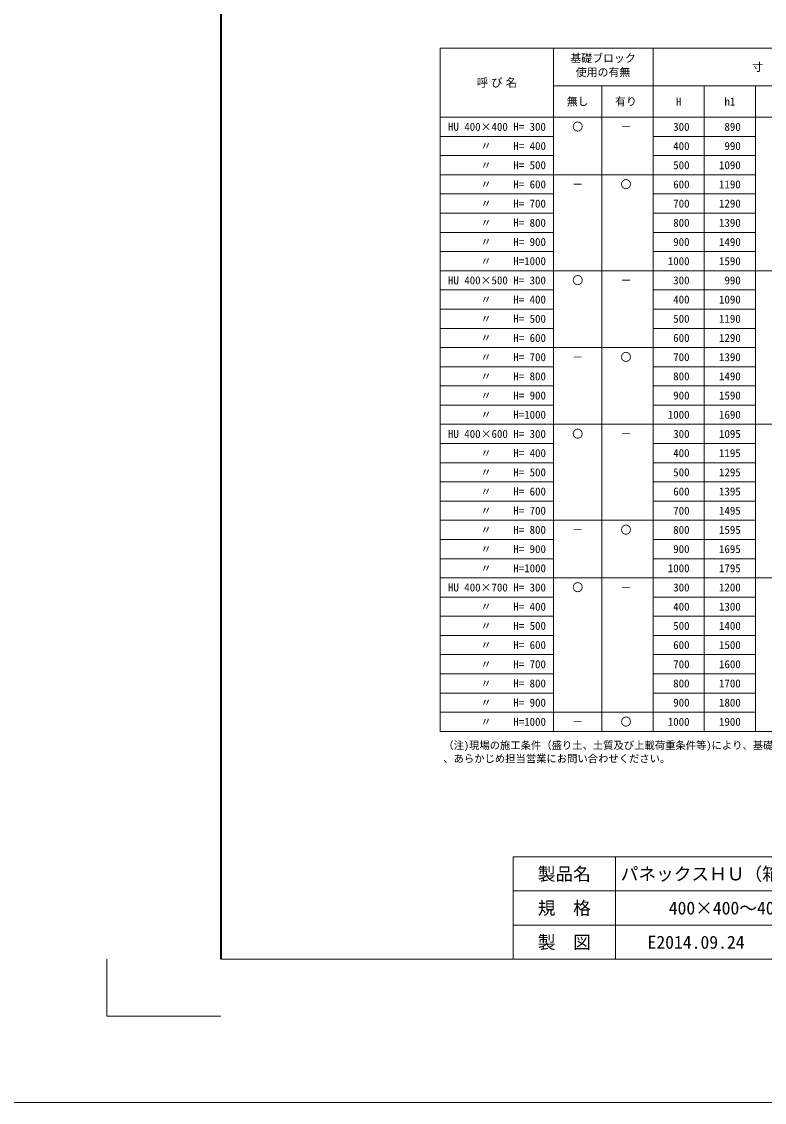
# Model space of a CAD drawing. Units: millimetres at full size; details may follow other scales. Extents: x -1501 to 45572, y 2928 to 12418.
# Drawn here: x 19048 to 22311, y 2928 to 7673 of the extents above; entities that cross this region are included whole.
import ezdxf
from ezdxf.enums import TextEntityAlignment as Align

# ---------------------------------------------------------------- set-up
doc = ezdxf.new("R2010")
doc.units = ezdxf.units.MM
doc.header["$LTSCALE"] = 40
for name, color, linetype, lineweight in [('0_2', 7, 'Continuous', 9), ('Defpoints_3', 7, 'Continuous', 13), ('寸法線', 7, 'Continuous', 9), ('枠', 5, 'Continuous', 5)]:
    doc.layers.add(name, color=color, linetype=linetype, lineweight=lineweight)
doc.styles.add('ＭＳ ゴシック', font='')
doc.styles.add('ＭＳ Ｐゴシック', font='')
doc.styles.get('ＭＳ ゴシック').set_extended_font_data('MS Gothic')
doc.styles.get('ＭＳ Ｐゴシック').set_extended_font_data('MS PGothic')

msp = doc.modelspace()

# ---------------------------------------------------------------- linework, layer by layer
at = {"layer": '0_2', "color": 1, "lineweight": 20}
msp.add_line((45572.03, 2927.61), (-1501.15, 2927.61), dxfattribs=at)
at = {"layer": 'Defpoints_3'}
for p in [(19422.17, 3555.77), (19922.17, 3305.77)]:
    msp.add_line(p, (19422.17, 3305.77), dxfattribs=at)
at = {"layer": '寸法線'}
for p, q in [((20887.02, 7556.42), (23621.74, 7556.42)), ((20887.02, 7556.42), (20887.02, 4556.42)), ((21384.67, 7556.42), (21384.67, 4556.42)), ((21821.74, 7556.42), (21821.74, 4556.42)), ((21384.67, 7390.9), (23396.74, 7390.9)), ((21596.74, 7390.9), (21596.74, 4556.42)), ((22046.74, 7390.9), (22046.74, 4556.42)), ((22271.74, 7390.9), (22271.74, 4556.42)), ((20887.02, 7253.28), (23621.74, 7253.28)), ((20887.02, 7169), (21384.67, 7169)), ((21821.74, 7169), (22271.74, 7169)), ((20887.02, 7084.72), (21384.67, 7084.72)), ((21821.74, 7084.72), (22271.74, 7084.72)), ((20887.02, 7000.45), (22271.74, 7000.45)), ((20887.02, 6916.17), (21384.67, 6916.17)), ((21821.74, 6916.17), (22271.74, 6916.17)), ((20887.02, 6831.89), (21384.67, 6831.89)), ((21821.74, 6831.89), (22271.74, 6831.89)), ((20887.02, 6747.62), (21384.67, 6747.62)), ((21821.74, 6747.62), (22271.74, 6747.62)), ((20887.02, 6663.34), (21384.67, 6663.34)), ((21821.74, 6663.34), (22271.74, 6663.34)), ((20887.02, 6579.06), (23621.74, 6579.06)), ((20887.02, 6579.06), (23621.74, 6579.06)), ((20887.02, 6494.79), (21384.67, 6494.79)), ((21821.74, 6494.79), (22271.74, 6494.79)), ((20887.02, 6410.51), (21384.67, 6410.51)), ((21821.74, 6410.51), (22271.74, 6410.51)), ((20887.02, 6326.23), (21384.67, 6326.23)), ((21821.74, 6326.23), (22271.74, 6326.23)), ((20887.02, 6241.96), (22271.74, 6241.96)), ((20887.02, 6157.68), (21384.67, 6157.68)), ((21821.74, 6157.68), (22271.74, 6157.68)), ((20887.02, 6073.4), (21384.67, 6073.4)), ((21821.74, 6073.4), (22271.74, 6073.4)), ((20887.02, 5989.13), (21384.67, 5989.13)), ((21821.74, 5989.13), (22271.74, 5989.13)), ((20887.02, 5904.85), (23621.74, 5904.85)), ((20887.02, 5904.85), (23621.74, 5904.85)), ((20887.02, 5820.57), (21384.67, 5820.57)), ((21821.74, 5820.57), (22271.74, 5820.57)), ((20887.02, 5736.3), (21384.67, 5736.3)), ((21821.74, 5736.3), (22271.74, 5736.3)), ((20887.02, 5652.02), (21384.67, 5652.02)), ((21821.74, 5652.02), (22271.74, 5652.02)), ((20887.02, 5567.74), (21384.67, 5567.74)), ((21821.74, 5567.74), (22271.74, 5567.74)), ((20887.02, 5483.47), (22271.74, 5483.47)), ((20887.02, 5399.19), (21384.67, 5399.19)), ((21821.74, 5399.19), (22271.74, 5399.19)), ((20887.02, 5314.91), (21384.67, 5314.91)), ((21821.74, 5314.91), (22271.74, 5314.91)), ((20887.02, 5230.64), (23621.74, 5230.64)), ((20887.02, 5230.64), (23621.74, 5230.64)), ((20887.02, 5230.64), (23621.74, 5230.64)), ((20887.02, 5146.36), (21384.67, 5146.36)), ((21821.74, 5146.36), (22271.74, 5146.36)), ((20887.02, 5062.08), (21384.67, 5062.08)), ((21821.74, 5062.08), (22271.74, 5062.08)), ((20887.02, 4977.81), (21384.67, 4977.81)), ((21821.74, 4977.81), (22271.74, 4977.81)), ((20887.02, 4893.53), (21384.67, 4893.53)), ((21821.74, 4893.53), (22271.74, 4893.53)), ((20887.02, 4809.25), (21384.67, 4809.25)), ((21821.74, 4809.25), (22271.74, 4809.25)), ((20887.02, 4724.98), (21384.67, 4724.98)), ((21821.74, 4724.98), (22271.74, 4724.98)), ((20887.02, 4640.7), (22271.74, 4640.7)), ((20887.02, 4556.42), (23621.74, 4556.42))]:
    msp.add_line(p, q, dxfattribs=at)
at = {"layer": '枠', "lineweight": 40}
msp.add_line((19922.17, 10480.77), (19922.17, 3555.77), dxfattribs=at)
at = {"layer": '枠', "lineweight": 20}
for p, q in [((24422.17, 4005.77), (21206.8, 4005.77)), ((21206.8, 3555.77), (21206.8, 4005.77)), ((21656.8, 3555.77), (21656.8, 4005.77)), ((24422.17, 3855.77), (21206.8, 3855.77)), ((23522.17, 3705.77), (21206.8, 3705.77)), ((19922.17, 3555.77), (24422.17, 3555.77))]:
    msp.add_line(p, q, dxfattribs=at)

# ---------------------------------------------------------------- texts
at = {"layer": '0_2', "style": 'ＭＳ ゴシック'}
for s, p in [('（注)現場の施工条件（盛り土、土質及び上載荷重条件等)により、基礎ブロックが必要になる場合がありますので', (20900.18, 4511.94)), ('、あらかじめ担当営業にお問い合わせください。', (20900.18, 4453.6))]:
    msp.add_text(s, height=33.23, dxfattribs=at).set_placement(p, align=Align.TOP_LEFT)
at = {"layer": '寸法線', "style": 'ＭＳ ゴシック'}
for s, p in [('基礎ブロック', (21458.21, 7529.8)), ('使用の有無', (21482.16, 7468.13))]:
    msp.add_text(s, height=35.13, dxfattribs=at).set_placement(p, align=Align.TOP_LEFT)
at = {"layer": '寸法線'}
for s, height, style, p in [('寸\u3000  法\u3000（ ｍｍ ）', 35.13, 'ＭＳ ゴシック', (22496.74, 7473.66)), ('呼 び 名', 36.62, 'ＭＳ Ｐゴシック', (21135.85, 7404.85)), ('無し', 35.13, 'ＭＳ ゴシック', (21490.71, 7322.09)), ('有り', 35.13, 'ＭＳ ゴシック', (21702.77, 7322.09)), ('H', 35.13, 'ＭＳ ゴシック', (21934.24, 7322.09)), ('h1', 35.13, 'ＭＳ ゴシック', (22159.24, 7322.09)), ('HU 400×400 H= 300', 35.13, 'ＭＳ ゴシック', (21135.85, 7211.14)), ('〇', 35.13, 'ＭＳ ゴシック', (21490.71, 7211.14)), ('－', 35.13, 'ＭＳ ゴシック', (21702.77, 7211.14)), (' 300', 35.13, 'ＭＳ ゴシック', (21934.24, 7211.14)), (' 890', 35.13, 'ＭＳ ゴシック', (22159.24, 7211.14)), ('\u3000    〃  \u3000H= 400', 35.13, 'ＭＳ ゴシック', (21135.85, 7126.86)), (' 400', 35.13, 'ＭＳ ゴシック', (21934.24, 7126.86)), (' 990', 35.13, 'ＭＳ ゴシック', (22159.24, 7126.86)), ('\u3000    〃\u3000  H= 500', 35.13, 'ＭＳ ゴシック', (21135.85, 7042.58)), (' 500', 35.13, 'ＭＳ ゴシック', (21934.24, 7042.58)), ('1090', 35.13, 'ＭＳ ゴシック', (22159.24, 7042.58)), ('\u3000    〃\u3000\u3000H= 600', 35.13, 'ＭＳ ゴシック', (21135.85, 6958.31)), ('〇', 35.13, 'ＭＳ ゴシック', (21702.77, 6958.31)), ('－', 35.13, 'ＭＳ ゴシック', (21490.71, 6958.31)), (' 600', 35.13, 'ＭＳ ゴシック', (21934.24, 6958.31)), ('1190', 35.13, 'ＭＳ ゴシック', (22159.24, 6958.31)), ('    \u3000〃    H= 700', 35.13, 'ＭＳ ゴシック', (21135.85, 6874.03)), (' 700', 35.13, 'ＭＳ ゴシック', (21934.24, 6874.03)), ('1290', 35.13, 'ＭＳ ゴシック', (22159.24, 6874.03)), ('      〃    H= 800', 35.13, 'ＭＳ ゴシック', (21135.85, 6789.75)), (' 800', 35.13, 'ＭＳ ゴシック', (21934.24, 6789.75)), ('1390', 35.13, 'ＭＳ ゴシック', (22159.24, 6789.75)), (' \u3000   〃\u3000  H= 900', 35.13, 'ＭＳ ゴシック', (21135.85, 6705.48)), (' 900', 35.13, 'ＭＳ ゴシック', (21934.24, 6705.48)), ('1490', 35.13, 'ＭＳ ゴシック', (22159.24, 6705.48)), (' \u3000   〃 \u3000 H=1000', 35.13, 'ＭＳ ゴシック', (21135.85, 6621.2)), ('1000', 35.13, 'ＭＳ ゴシック', (21934.24, 6621.2)), ('1590', 35.13, 'ＭＳ ゴシック', (22159.24, 6621.2)), ('HU 400×500 H= 300', 35.13, 'ＭＳ ゴシック', (21135.85, 6536.92)), ('〇', 35.13, 'ＭＳ ゴシック', (21490.71, 6536.92)), (' 300', 35.13, 'ＭＳ ゴシック', (21934.24, 6536.92)), (' 990', 35.13, 'ＭＳ ゴシック', (22159.24, 6536.92)), ('－', 35.13, 'ＭＳ ゴシック', (21702.77, 6536.92)), ('\u3000    〃  \u3000H= 400', 35.13, 'ＭＳ ゴシック', (21135.85, 6452.65)), (' 400', 35.13, 'ＭＳ ゴシック', (21934.24, 6452.65)), ('1090', 35.13, 'ＭＳ ゴシック', (22159.24, 6452.65)), ('\u3000    〃\u3000  H= 500', 35.13, 'ＭＳ ゴシック', (21135.85, 6368.37)), (' 500', 35.13, 'ＭＳ ゴシック', (21934.24, 6368.37)), ('1190', 35.13, 'ＭＳ ゴシック', (22159.24, 6368.37)), ('\u3000    〃\u3000\u3000H= 600', 35.13, 'ＭＳ ゴシック', (21135.85, 6284.09)), (' 600', 35.13, 'ＭＳ ゴシック', (21934.24, 6284.09)), ('1290', 35.13, 'ＭＳ ゴシック', (22159.24, 6284.09)), ('    \u3000〃    H= 700', 35.13, 'ＭＳ ゴシック', (21135.85, 6199.82)), ('〇', 35.13, 'ＭＳ ゴシック', (21702.77, 6199.82)), (' 700', 35.13, 'ＭＳ ゴシック', (21934.24, 6199.82)), ('1390', 35.13, 'ＭＳ ゴシック', (22159.24, 6199.82)), ('－', 35.13, 'ＭＳ ゴシック', (21490.71, 6199.82)), ('      〃    H= 800', 35.13, 'ＭＳ ゴシック', (21135.85, 6115.54)), (' 800', 35.13, 'ＭＳ ゴシック', (21934.24, 6115.54)), ('1490', 35.13, 'ＭＳ ゴシック', (22159.24, 6115.54)), (' \u3000   〃\u3000  H= 900', 35.13, 'ＭＳ ゴシック', (21135.85, 6031.26)), (' 900', 35.13, 'ＭＳ ゴシック', (21934.24, 6031.26)), ('1590', 35.13, 'ＭＳ ゴシック', (22159.24, 6031.26)), (' \u3000   〃 \u3000 H=1000', 35.13, 'ＭＳ ゴシック', (21135.85, 5946.99)), ('1000', 35.13, 'ＭＳ ゴシック', (21934.24, 5946.99)), ('1690', 35.13, 'ＭＳ ゴシック', (22159.24, 5946.99)), ('〇', 35.13, 'ＭＳ ゴシック', (21490.71, 5862.71)), ('HU 400×600 H= 300', 35.13, 'ＭＳ ゴシック', (21135.85, 5862.71)), ('－', 35.13, 'ＭＳ ゴシック', (21702.77, 5862.71)), (' 300', 35.13, 'ＭＳ ゴシック', (21934.24, 5862.71)), ('1095', 35.13, 'ＭＳ ゴシック', (22159.24, 5862.71)), ('\u3000    〃  \u3000H= 400', 35.13, 'ＭＳ ゴシック', (21135.85, 5778.43)), (' 400', 35.13, 'ＭＳ ゴシック', (21934.24, 5778.43)), ('1195', 35.13, 'ＭＳ ゴシック', (22159.24, 5778.43)), ('\u3000    〃\u3000  H= 500', 35.13, 'ＭＳ ゴシック', (21135.85, 5694.16)), (' 500', 35.13, 'ＭＳ ゴシック', (21934.24, 5694.16)), ('1295', 35.13, 'ＭＳ ゴシック', (22159.24, 5694.16)), ('\u3000    〃\u3000\u3000H= 600', 35.13, 'ＭＳ ゴシック', (21135.85, 5609.88)), (' 600', 35.13, 'ＭＳ ゴシック', (21934.24, 5609.88)), ('1395', 35.13, 'ＭＳ ゴシック', (22159.24, 5609.88)), ('    \u3000〃    H= 700', 35.13, 'ＭＳ ゴシック', (21135.85, 5525.6)), (' 700', 35.13, 'ＭＳ ゴシック', (21934.24, 5525.6)), ('1495', 35.13, 'ＭＳ ゴシック', (22159.24, 5525.6)), ('      〃    H= 800', 35.13, 'ＭＳ ゴシック', (21135.85, 5441.33)), ('〇', 35.13, 'ＭＳ ゴシック', (21702.77, 5441.33)), (' 800', 35.13, 'ＭＳ ゴシック', (21934.24, 5441.33)), ('1595', 35.13, 'ＭＳ ゴシック', (22159.24, 5441.33)), ('－', 35.13, 'ＭＳ ゴシック', (21490.71, 5441.33)), (' \u3000   〃\u3000  H= 900', 35.13, 'ＭＳ ゴシック', (21135.85, 5357.05)), (' 900', 35.13, 'ＭＳ ゴシック', (21934.24, 5357.05)), ('1695', 35.13, 'ＭＳ ゴシック', (22159.24, 5357.05)), (' \u3000   〃 \u3000 H=1000', 35.13, 'ＭＳ ゴシック', (21135.85, 5272.77)), ('1000', 35.13, 'ＭＳ ゴシック', (21934.24, 5272.77)), ('1795', 35.13, 'ＭＳ ゴシック', (22159.24, 5272.77)), ('HU 400×700 H= 300', 35.13, 'ＭＳ ゴシック', (21135.85, 5188.5)), ('〇', 35.13, 'ＭＳ ゴシック', (21490.71, 5188.5)), ('－', 35.13, 'ＭＳ ゴシック', (21702.77, 5188.5)), (' 300', 35.13, 'ＭＳ ゴシック', (21934.24, 5188.5)), ('1200', 35.13, 'ＭＳ ゴシック', (22159.24, 5188.5)), ('\u3000    〃  \u3000H= 400', 35.13, 'ＭＳ ゴシック', (21135.85, 5104.22)), (' 400', 35.13, 'ＭＳ ゴシック', (21934.24, 5104.22)), ('1300', 35.13, 'ＭＳ ゴシック', (22159.24, 5104.22)), ('\u3000    〃\u3000  H= 500', 35.13, 'ＭＳ ゴシック', (21135.85, 5019.94)), (' 500', 35.13, 'ＭＳ ゴシック', (21934.24, 5019.94)), ('1400', 35.13, 'ＭＳ ゴシック', (22159.24, 5019.94)), ('\u3000    〃\u3000\u3000H= 600', 35.13, 'ＭＳ ゴシック', (21135.85, 4935.67)), (' 600', 35.13, 'ＭＳ ゴシック', (21934.24, 4935.67)), ('1500', 35.13, 'ＭＳ ゴシック', (22159.24, 4935.67)), ('    \u3000〃    H= 700', 35.13, 'ＭＳ ゴシック', (21135.85, 4851.39)), (' 700', 35.13, 'ＭＳ ゴシック', (21934.24, 4851.39)), ('1600', 35.13, 'ＭＳ ゴシック', (22159.24, 4851.39)), ('      〃    H= 800', 35.13, 'ＭＳ ゴシック', (21135.85, 4767.11)), (' 800', 35.13, 'ＭＳ ゴシック', (21934.24, 4767.11)), ('1700', 35.13, 'ＭＳ ゴシック', (22159.24, 4767.11)), (' \u3000   〃\u3000  H= 900', 35.13, 'ＭＳ ゴシック', (21135.85, 4682.84)), (' 900', 35.13, 'ＭＳ ゴシック', (21934.24, 4682.84)), ('1800', 35.13, 'ＭＳ ゴシック', (22159.24, 4682.84)), (' \u3000   〃 \u3000 H=1000', 35.13, 'ＭＳ ゴシック', (21135.85, 4598.56)), ('〇', 35.13, 'ＭＳ ゴシック', (21702.77, 4598.56)), ('1000', 35.13, 'ＭＳ ゴシック', (21934.24, 4598.56)), ('1900', 35.13, 'ＭＳ ゴシック', (22159.24, 4598.56)), ('－', 35.13, 'ＭＳ ゴシック', (21490.71, 4598.56))]:
    msp.add_text(s, height=height, dxfattribs=dict(at, style=style)).set_placement(p, align=Align.MIDDLE_CENTER)
at = {"layer": '枠', "color": 7, "style": 'ＭＳ ゴシック'}
for s, p in [('製品名', (21431.8, 3930.77)), ('パネックスＨＵ（箱形Ｕ字側溝対応 簡易土留め板）', (22592.37, 3930.77)), ('規\u3000格', (21431.8, 3780.77)), ('400×400～400×700 H=300～1000', (22472.02, 3780.77)), ('製\u3000図', (21431.8, 3630.77)), ('E2014.09.24', (22010.64, 3630.77))]:
    msp.add_text(s, height=56.96, dxfattribs=at).set_placement(p, align=Align.MIDDLE_CENTER)

doc.saveas('drawing.dxf')
